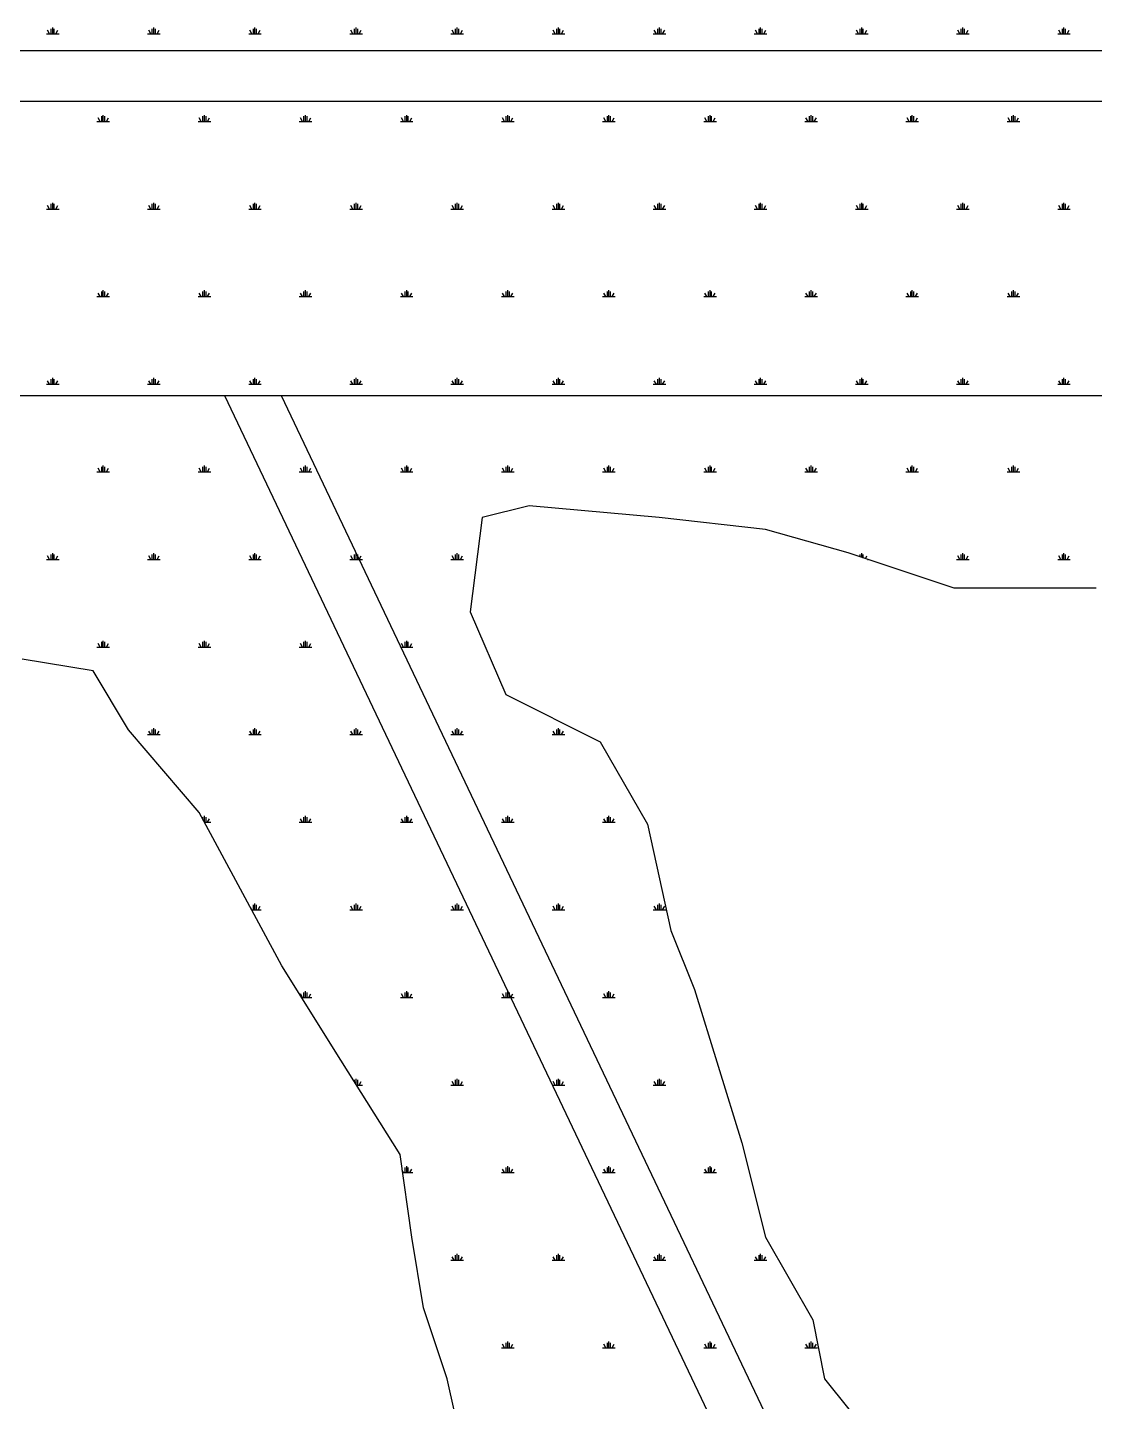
# Model space of a CAD drawing. Extents: x 0 to 23.8, y 0 to 31.4.
# Drawn here: x 13.137 to 15.775, y 18.709 to 22.105 of the extents above; entities that cross this region are included whole.
import ezdxf

# ---------------------------------------------------------------- set-up
doc = ezdxf.new("R2010")
doc.units = 0
doc.header["$LTSCALE"] = 0.39999
doc.header["$MEASUREMENT"] = 0
doc.layers.get('0').update_dxf_attribs({"linetype": 'CONTINUOUS'})
doc.layers.add('STRCTR', color=7, linetype='CONTINUOUS')

# ---------------------------------------------------------------- blocks, each defined once
blk = doc.blocks.new('*X0')
at = {"color": 0, "linetype": 'CONTINUOUS'}
for p, q in [((11.375, 21.4341), (11.4062, 21.4341)), ((11.3828, 21.4341), (11.3778, 21.4428)), ((11.3867, 21.4341), (11.3867, 21.4466)), ((11.3906, 21.4341), (11.3906, 21.4498)), ((11.3945, 21.4341), (11.3945, 21.4466)), ((11.3984, 21.4341), (11.4034, 21.4428)), ((11.625, 21.4341), (11.6562, 21.4341)), ((11.6328, 21.4341), (11.6278, 21.4428)), ((11.6367, 21.4341), (11.6367, 21.4466)), ((11.6406, 21.4341), (11.6406, 21.4498)), ((11.6445, 21.4341), (11.6445, 21.4466)), ((11.6484, 21.4341), (11.6534, 21.4428)), ((11.875, 21.4341), (11.9062, 21.4341)), ((11.8828, 21.4341), (11.8778, 21.4428)), ((11.8867, 21.4341), (11.8867, 21.4466)), ((11.8906, 21.4341), (11.8906, 21.4498)), ((11.8945, 21.4341), (11.8945, 21.4466)), ((11.8984, 21.4341), (11.9034, 21.4428)), ((12.125, 21.4341), (12.1562, 21.4341)), ((12.1328, 21.4341), (12.1278, 21.4428)), ((12.1367, 21.4341), (12.1367, 21.4466)), ((12.1406, 21.4341), (12.1406, 21.4498)), ((12.1445, 21.4341), (12.1445, 21.4466)), ((12.1484, 21.4341), (12.1534, 21.4428)), ((12.375, 21.4341), (12.4062, 21.4341)), ((12.3828, 21.4341), (12.3778, 21.4428)), ((12.3867, 21.4341), (12.3867, 21.4466)), ((12.3906, 21.4341), (12.3906, 21.4498)), ((12.3945, 21.4341), (12.3945, 21.4466)), ((12.3984, 21.4341), (12.4034, 21.4428)), ((12.625, 21.4341), (12.6562, 21.4341)), ((12.6328, 21.4341), (12.6278, 21.4428)), ((12.6367, 21.4341), (12.6367, 21.4466)), ((12.6406, 21.4341), (12.6406, 21.4498)), ((12.6445, 21.4341), (12.6445, 21.4466)), ((12.6484, 21.4341), (12.6534, 21.4428)), ((12.875, 21.4341), (12.9062, 21.4341)), ((12.8828, 21.4341), (12.8778, 21.4428)), ((12.8867, 21.4341), (12.8867, 21.4466)), ((12.8906, 21.4341), (12.8906, 21.4498)), ((12.8945, 21.4341), (12.8945, 21.4466)), ((12.8984, 21.4341), (12.9034, 21.4428)), ((13.125, 21.4341), (13.1562, 21.4341)), ((13.1328, 21.4341), (13.1278, 21.4428)), ((13.1367, 21.4341), (13.1367, 21.4466)), ((13.1406, 21.4341), (13.1406, 21.4498)), ((13.1445, 21.4341), (13.1445, 21.4466)), ((13.1484, 21.4341), (13.1534, 21.4428)), ((13.375, 21.4341), (13.4062, 21.4341)), ((13.3828, 21.4341), (13.3778, 21.4428)), ((13.3867, 21.4341), (13.3867, 21.4466)), ((13.3906, 21.4341), (13.3906, 21.4498)), ((13.3945, 21.4341), (13.3945, 21.4466)), ((13.3984, 21.4341), (13.4034, 21.4428)), ((13.625, 21.4341), (13.6562, 21.4341)), ((13.6328, 21.4341), (13.6278, 21.4428)), ((13.6367, 21.4341), (13.6367, 21.4466)), ((13.6406, 21.4341), (13.6406, 21.4498)), ((13.6445, 21.4341), (13.6445, 21.4466)), ((13.6484, 21.4341), (13.6534, 21.4428)), ((11.2578, 21.2176), (11.2528, 21.2263)), ((11.2617, 21.2176), (11.2617, 21.2301)), ((11.2656, 21.2176), (11.2656, 21.2332)), ((11.2695, 21.2176), (11.2695, 21.2301)), ((11.2734, 21.2176), (11.2784, 21.2263)), ((11.5078, 21.2176), (11.5028, 21.2263)), ((11.5117, 21.2176), (11.5117, 21.2301)), ((11.5156, 21.2176), (11.5156, 21.2332)), ((11.5195, 21.2176), (11.5195, 21.2301)), ((11.5234, 21.2176), (11.5284, 21.2263)), ((11.7578, 21.2176), (11.7528, 21.2263)), ((11.7617, 21.2176), (11.7617, 21.2301)), ((11.7656, 21.2176), (11.7656, 21.2332)), ((11.7695, 21.2176), (11.7695, 21.2301)), ((11.7734, 21.2176), (11.7784, 21.2263)), ((12.0078, 21.2176), (12.0028, 21.2263)), ((12.0117, 21.2176), (12.0117, 21.2301)), ((12.0156, 21.2176), (12.0156, 21.2332)), ((12.0195, 21.2176), (12.0195, 21.2301)), ((12.0234, 21.2176), (12.0284, 21.2263)), ((12.2578, 21.2176), (12.2528, 21.2263)), ((12.2617, 21.2176), (12.2617, 21.2301)), ((12.2656, 21.2176), (12.2656, 21.2332)), ((12.2695, 21.2176), (12.2695, 21.2301)), ((12.2734, 21.2176), (12.2784, 21.2263)), ((13.2617, 21.2237), (13.2617, 21.2301)), ((13.2656, 21.2224), (13.2656, 21.2332)), ((13.2695, 21.2211), (13.2695, 21.2301)), ((13.2745, 21.2194), (13.2784, 21.2263)), ((13.5078, 21.2176), (13.5028, 21.2263)), ((13.5117, 21.2176), (13.5117, 21.2301)), ((13.5156, 21.2176), (13.5156, 21.2332)), ((13.5195, 21.2176), (13.5195, 21.2301)), ((13.5234, 21.2176), (13.5284, 21.2263)), ((13.7578, 21.2176), (13.7528, 21.2263)), ((13.7617, 21.2176), (13.7617, 21.2301)), ((13.7656, 21.2176), (13.7656, 21.2332)), ((13.7695, 21.2176), (13.7695, 21.2301)), ((13.7734, 21.2176), (13.7784, 21.2263)), ((11.25, 21.2176), (11.2812, 21.2176)), ((11.5, 21.2176), (11.5312, 21.2176)), ((11.75, 21.2176), (11.7812, 21.2176)), ((12, 21.2176), (12.0312, 21.2176)), ((12.25, 21.2176), (12.2812, 21.2176)), ((13.2799, 21.2176), (13.2812, 21.2176)), ((13.5, 21.2176), (13.5312, 21.2176)), ((13.75, 21.2176), (13.7812, 21.2176)), ((11.375, 21.0011), (11.4062, 21.0011)), ((11.3828, 21.0011), (11.3778, 21.0098)), ((11.3867, 21.0011), (11.3867, 21.0136)), ((11.3906, 21.0011), (11.3906, 21.0167)), ((11.3945, 21.0011), (11.3945, 21.0136)), ((11.3984, 21.0011), (11.4034, 21.0098)), ((11.625, 21.0011), (11.6562, 21.0011)), ((11.6328, 21.0011), (11.6278, 21.0098)), ((11.6367, 21.0011), (11.6367, 21.0136)), ((11.6406, 21.0011), (11.6406, 21.0167)), ((11.6445, 21.0011), (11.6445, 21.0136)), ((11.6484, 21.0011), (11.6534, 21.0098)), ((11.875, 21.0011), (11.9062, 21.0011)), ((11.8828, 21.0011), (11.8778, 21.0098)), ((11.8867, 21.0011), (11.8867, 21.0136)), ((11.8906, 21.0011), (11.8906, 21.0167)), ((11.8945, 21.0011), (11.8945, 21.0136)), ((11.8984, 21.0011), (11.9034, 21.0098)), ((12.125, 21.0011), (12.1562, 21.0011)), ((12.1328, 21.0011), (12.1278, 21.0098)), ((12.1367, 21.0011), (12.1367, 21.0136)), ((12.1406, 21.0011), (12.1406, 21.0167)), ((12.1445, 21.0011), (12.1445, 21.0136)), ((12.1484, 21.0011), (12.1534, 21.0098)), ((11.5, 20.7846), (11.5312, 20.7846)), ((11.5078, 20.7846), (11.5028, 20.7933)), ((11.5117, 20.7846), (11.5117, 20.7971)), ((11.5156, 20.7846), (11.5156, 20.8002)), ((11.5195, 20.7846), (11.5195, 20.7971)), ((11.5234, 20.7846), (11.5284, 20.7933)), ((11.75, 20.7846), (11.7812, 20.7846)), ((11.7578, 20.7846), (11.7528, 20.7933)), ((11.7617, 20.7846), (11.7617, 20.7971)), ((11.7656, 20.7846), (11.7656, 20.8002)), ((11.7695, 20.7846), (11.7695, 20.7971)), ((11.7734, 20.7846), (11.7784, 20.7933)), ((12, 20.7846), (12.0312, 20.7846)), ((12.0078, 20.7846), (12.0028, 20.7933)), ((12.0117, 20.7846), (12.0117, 20.7971)), ((12.0156, 20.7846), (12.0156, 20.8002)), ((12.0195, 20.7846), (12.0195, 20.7971)), ((12.0234, 20.7846), (12.0284, 20.7933)), ((12.25, 20.7846), (12.2812, 20.7846)), ((12.2578, 20.7846), (12.2528, 20.7933)), ((12.2617, 20.7846), (12.2617, 20.7971)), ((12.2656, 20.7846), (12.2656, 20.8002)), ((12.2695, 20.7846), (12.2695, 20.7971)), ((12.2734, 20.7846), (12.2784, 20.7933)), ((12.5, 20.7846), (12.5312, 20.7846)), ((12.5078, 20.7846), (12.5028, 20.7933)), ((12.5117, 20.7846), (12.5117, 20.7971)), ((12.5156, 20.7846), (12.5156, 20.8002)), ((12.5195, 20.7846), (12.5195, 20.7971)), ((12.5234, 20.7846), (12.5284, 20.7933)), ((11.6367, 20.5758), (11.6367, 20.5806)), ((11.6406, 20.5686), (11.6406, 20.5837)), ((11.6445, 20.5681), (11.6445, 20.5806)), ((11.8867, 20.5681), (11.8867, 20.5806)), ((11.8906, 20.5681), (11.8906, 20.5837)), ((11.8945, 20.5681), (11.8945, 20.5806)), ((12.1367, 20.5681), (12.1367, 20.5806)), ((12.1406, 20.5681), (12.1406, 20.5837)), ((12.1445, 20.5681), (12.1445, 20.5806)), ((12.3867, 20.5681), (12.3867, 20.5806)), ((12.3906, 20.5681), (12.3906, 20.5837)), ((12.3945, 20.5681), (12.3945, 20.5806)), ((12.6367, 20.5681), (12.6367, 20.5806)), ((12.6406, 20.5681), (12.6406, 20.5837)), ((12.6445, 20.5681), (12.6445, 20.5806)), ((11.6409, 20.5681), (11.6562, 20.5681)), ((11.6484, 20.5681), (11.6534, 20.5768)), ((11.875, 20.5681), (11.9062, 20.5681)), ((11.8828, 20.5681), (11.8778, 20.5768)), ((11.8984, 20.5681), (11.9034, 20.5768)), ((12.125, 20.5681), (12.1562, 20.5681)), ((12.1328, 20.5681), (12.1278, 20.5768)), ((12.1484, 20.5681), (12.1534, 20.5768)), ((12.375, 20.5681), (12.4062, 20.5681)), ((12.3828, 20.5681), (12.3778, 20.5768)), ((12.3984, 20.5681), (12.4034, 20.5768)), ((12.625, 20.5681), (12.6562, 20.5681)), ((12.6328, 20.5681), (12.6278, 20.5768)), ((12.6484, 20.5681), (12.6534, 20.5768)), ((11.7578, 20.3516), (11.7545, 20.3573)), ((11.7576, 20.3516), (11.7812, 20.3516)), ((11.7617, 20.3516), (11.7617, 20.3641)), ((11.7656, 20.3516), (11.7656, 20.3672)), ((11.7695, 20.3516), (11.7695, 20.3641)), ((11.7734, 20.3516), (11.7784, 20.3603)), ((12, 20.3516), (12.0312, 20.3516)), ((12.0078, 20.3516), (12.0028, 20.3603)), ((12.0117, 20.3516), (12.0117, 20.3641)), ((12.0156, 20.3516), (12.0156, 20.3672)), ((12.0195, 20.3516), (12.0195, 20.3641)), ((12.0234, 20.3516), (12.0284, 20.3603)), ((12.25, 20.3516), (12.2812, 20.3516)), ((12.2578, 20.3516), (12.2528, 20.3603)), ((12.2617, 20.3516), (12.2617, 20.3641)), ((12.2656, 20.3516), (12.2656, 20.3672)), ((12.2695, 20.3516), (12.2695, 20.3641)), ((12.2734, 20.3516), (12.2784, 20.3603)), ((12.5, 20.3516), (12.5312, 20.3516)), ((12.5078, 20.3516), (12.5028, 20.3603)), ((12.5117, 20.3516), (12.5117, 20.3641)), ((12.5156, 20.3516), (12.5156, 20.3672)), ((12.5195, 20.3516), (12.5195, 20.3641)), ((12.5234, 20.3516), (12.5284, 20.3603)), ((12.75, 20.3516), (12.7812, 20.3516)), ((12.7578, 20.3516), (12.7528, 20.3603)), ((12.7617, 20.3516), (12.7617, 20.3641)), ((12.7656, 20.3516), (12.7656, 20.3672)), ((12.7695, 20.3516), (12.7695, 20.3641)), ((12.7734, 20.3516), (12.7784, 20.3603)), ((11.8828, 20.1351), (11.8778, 20.1438)), ((11.8867, 20.1351), (11.8867, 20.1476)), ((11.8906, 20.1351), (11.8906, 20.1507)), ((11.8945, 20.1351), (11.8945, 20.1476)), ((11.8984, 20.1351), (11.9034, 20.1438)), ((12.1328, 20.1351), (12.1278, 20.1438)), ((12.1367, 20.1351), (12.1367, 20.1476)), ((12.1406, 20.1351), (12.1406, 20.1507)), ((12.1445, 20.1351), (12.1445, 20.1476)), ((12.1484, 20.1351), (12.1534, 20.1438)), ((12.3828, 20.1351), (12.3778, 20.1438)), ((12.3867, 20.1351), (12.3867, 20.1476)), ((12.3906, 20.1351), (12.3906, 20.1507)), ((12.3945, 20.1351), (12.3945, 20.1476)), ((12.3984, 20.1351), (12.4034, 20.1438)), ((12.6328, 20.1351), (12.6278, 20.1438)), ((12.6367, 20.1351), (12.6367, 20.1476)), ((12.6406, 20.1351), (12.6406, 20.1507)), ((12.6445, 20.1351), (12.6445, 20.1476)), ((12.6484, 20.1351), (12.6534, 20.1438)), ((11.8811, 20.1351), (11.9062, 20.1351)), ((12.125, 20.1351), (12.1562, 20.1351)), ((12.375, 20.1351), (12.4062, 20.1351)), ((12.625, 20.1351), (12.6562, 20.1351)), ((12.0156, 19.9201), (12.0156, 19.9342)), ((12.2656, 19.9186), (12.2656, 19.9342)), ((12.5156, 19.9186), (12.5156, 19.9342)), ((12.7656, 19.9186), (12.7656, 19.9342)), ((12.0117, 19.9263), (12.0117, 19.9311)), ((12.0165, 19.9186), (12.0312, 19.9186)), ((12.0195, 19.9186), (12.0195, 19.9311)), ((12.0234, 19.9186), (12.0284, 19.9272)), ((12.25, 19.9186), (12.2812, 19.9186)), ((12.2578, 19.9186), (12.2528, 19.9272)), ((12.2617, 19.9186), (12.2617, 19.9311)), ((12.2695, 19.9186), (12.2695, 19.9311)), ((12.2734, 19.9186), (12.2784, 19.9272)), ((12.5, 19.9186), (12.5312, 19.9186)), ((12.5078, 19.9186), (12.5028, 19.9272)), ((12.5117, 19.9186), (12.5117, 19.9311)), ((12.5195, 19.9186), (12.5195, 19.9311)), ((12.5234, 19.9186), (12.5284, 19.9272)), ((12.75, 19.9186), (12.7812, 19.9186)), ((12.7578, 19.9186), (12.7528, 19.9272)), ((12.7617, 19.9186), (12.7617, 19.9311)), ((12.7695, 19.9186), (12.7695, 19.9311)), ((12.7734, 19.9186), (12.7784, 19.9272)), ((12.1328, 19.7021), (12.1297, 19.7075)), ((12.1305, 19.7021), (12.1562, 19.7021)), ((12.1367, 19.7021), (12.1367, 19.7146)), ((12.1406, 19.7021), (12.1406, 19.7177)), ((12.1445, 19.7021), (12.1445, 19.7146)), ((12.1484, 19.7021), (12.1534, 19.7107)), ((12.375, 19.7021), (12.4062, 19.7021)), ((12.3828, 19.7021), (12.3778, 19.7107)), ((12.3867, 19.7021), (12.3867, 19.7146)), ((12.3906, 19.7021), (12.3906, 19.7177)), ((12.3945, 19.7021), (12.3945, 19.7146)), ((12.3984, 19.7021), (12.4034, 19.7107)), ((12.625, 19.7021), (12.6562, 19.7021)), ((12.6328, 19.7021), (12.6278, 19.7107)), ((12.6367, 19.7021), (12.6367, 19.7146)), ((12.6406, 19.7021), (12.6406, 19.7177)), ((12.6445, 19.7021), (12.6445, 19.7146)), ((12.6484, 19.7021), (12.6534, 19.7107)), ((12.875, 19.7021), (12.9062, 19.7021)), ((12.8828, 19.7021), (12.8778, 19.7107)), ((12.8867, 19.7021), (12.8867, 19.7146)), ((12.8906, 19.7021), (12.8906, 19.7177)), ((12.8945, 19.7021), (12.8945, 19.7146)), ((12.8984, 19.7021), (12.9034, 19.7107)), ((12.2578, 19.4856), (12.2528, 19.4942)), ((12.2617, 19.4856), (12.2617, 19.4981)), ((12.2656, 19.4856), (12.2656, 19.5012)), ((12.2695, 19.4856), (12.2695, 19.4981)), ((12.2734, 19.4856), (12.2784, 19.4942)), ((12.5078, 19.4856), (12.5028, 19.4942)), ((12.5117, 19.4856), (12.5117, 19.4981)), ((12.5156, 19.4856), (12.5156, 19.5012)), ((12.5195, 19.4856), (12.5195, 19.4981)), ((12.5234, 19.4856), (12.5284, 19.4942)), ((12.7578, 19.4856), (12.7528, 19.4942)), ((12.7617, 19.4856), (12.7617, 19.4981)), ((12.7656, 19.4856), (12.7656, 19.5012)), ((12.7695, 19.4856), (12.7695, 19.4981)), ((12.7734, 19.4856), (12.7784, 19.4942)), ((13.0078, 19.4856), (13.0028, 19.4942)), ((13.0117, 19.4856), (13.0117, 19.4981)), ((13.0156, 19.4856), (13.0156, 19.5012)), ((13.0195, 19.4856), (13.0195, 19.4981)), ((13.0234, 19.4856), (13.0284, 19.4942)), ((12.25, 19.4856), (12.2812, 19.4856)), ((12.5, 19.4856), (12.5312, 19.4856)), ((12.75, 19.4856), (12.7812, 19.4856)), ((13, 19.4856), (13.0312, 19.4856)), ((12.375, 19.2691), (12.4062, 19.2691)), ((12.3828, 19.2691), (12.3778, 19.2777)), ((12.3867, 19.2691), (12.3867, 19.2816)), ((12.3906, 19.2691), (12.3906, 19.2847)), ((12.3945, 19.2691), (12.3945, 19.2816)), ((12.3984, 19.2691), (12.4034, 19.2777)), ((12.625, 19.2691), (12.6562, 19.2691)), ((12.6328, 19.2691), (12.6278, 19.2777)), ((12.6367, 19.2691), (12.6367, 19.2816)), ((12.6406, 19.2691), (12.6406, 19.2847)), ((12.6445, 19.2691), (12.6445, 19.2816)), ((12.6484, 19.2691), (12.6534, 19.2777)), ((12.875, 19.2691), (12.9062, 19.2691)), ((12.8828, 19.2691), (12.8778, 19.2777)), ((12.8867, 19.2691), (12.8867, 19.2816)), ((12.8906, 19.2691), (12.8906, 19.2847)), ((12.8945, 19.2691), (12.8945, 19.2816)), ((12.8984, 19.2691), (12.9034, 19.2777)), ((13.125, 19.2691), (13.1562, 19.2691)), ((13.1328, 19.2691), (13.1278, 19.2777)), ((13.1367, 19.2691), (13.1367, 19.2816)), ((13.1406, 19.2691), (13.1406, 19.2847)), ((13.1445, 19.2691), (13.1445, 19.2816)), ((13.1484, 19.2691), (13.1534, 19.2777))]:
    blk.add_line(p, q, dxfattribs=at)
blk = doc.blocks.new('*X1')
at = {"color": 0, "linetype": 'CONTINUOUS'}
for p, q in [((11.25, 22.5167), (11.2812, 22.5167)), ((11.2578, 22.5167), (11.2528, 22.5253)), ((11.2617, 22.5167), (11.2617, 22.5292)), ((11.2656, 22.5167), (11.2656, 22.5323)), ((11.2695, 22.5167), (11.2695, 22.5292)), ((11.2734, 22.5167), (11.2784, 22.5253)), ((11.5, 22.5167), (11.5312, 22.5167)), ((11.5078, 22.5167), (11.5028, 22.5253)), ((11.5117, 22.5167), (11.5117, 22.5292)), ((11.5156, 22.5167), (11.5156, 22.5323)), ((11.5195, 22.5167), (11.5195, 22.5292)), ((11.5234, 22.5167), (11.5284, 22.5253)), ((11.75, 22.5167), (11.7812, 22.5167)), ((11.7578, 22.5167), (11.7528, 22.5253)), ((11.7617, 22.5167), (11.7617, 22.5292)), ((11.7656, 22.5167), (11.7656, 22.5323)), ((11.7695, 22.5167), (11.7695, 22.5292)), ((11.7734, 22.5167), (11.7784, 22.5253)), ((12, 22.5167), (12.0312, 22.5167)), ((12.0078, 22.5167), (12.0028, 22.5253)), ((12.0117, 22.5167), (12.0117, 22.5292)), ((12.0156, 22.5167), (12.0156, 22.5323)), ((12.0195, 22.5167), (12.0195, 22.5292)), ((12.0234, 22.5167), (12.0284, 22.5253)), ((12.25, 22.5167), (12.2812, 22.5167)), ((12.2578, 22.5167), (12.2528, 22.5253)), ((12.2617, 22.5167), (12.2617, 22.5292)), ((12.2656, 22.5167), (12.2656, 22.5323)), ((12.2695, 22.5167), (12.2695, 22.5292)), ((12.2734, 22.5167), (12.2784, 22.5253)), ((12.5, 22.5167), (12.5312, 22.5167)), ((12.5078, 22.5167), (12.5028, 22.5253)), ((12.5117, 22.5167), (12.5117, 22.5292)), ((12.5156, 22.5167), (12.5156, 22.5323)), ((12.5195, 22.5167), (12.5195, 22.5292)), ((12.5234, 22.5167), (12.5284, 22.5253)), ((12.75, 22.5167), (12.7812, 22.5167)), ((12.7578, 22.5167), (12.7528, 22.5253)), ((12.7617, 22.5167), (12.7617, 22.5292)), ((12.7656, 22.5167), (12.7656, 22.5323)), ((12.7695, 22.5167), (12.7695, 22.5292)), ((12.7734, 22.5167), (12.7784, 22.5253)), ((13, 22.5167), (13.0312, 22.5167)), ((13.0078, 22.5167), (13.0028, 22.5253)), ((13.0117, 22.5167), (13.0117, 22.5292)), ((13.0156, 22.5167), (13.0156, 22.5323)), ((13.0195, 22.5167), (13.0195, 22.5292)), ((13.0234, 22.5167), (13.0284, 22.5253)), ((13.25, 22.5167), (13.2812, 22.5167)), ((13.2578, 22.5167), (13.2528, 22.5253)), ((13.2617, 22.5167), (13.2617, 22.5292)), ((13.2656, 22.5167), (13.2656, 22.5323)), ((13.2695, 22.5167), (13.2695, 22.5292)), ((13.2734, 22.5167), (13.2784, 22.5253)), ((13.5, 22.5167), (13.5312, 22.5167)), ((13.5078, 22.5167), (13.5028, 22.5253)), ((13.5117, 22.5167), (13.5117, 22.5292)), ((13.5156, 22.5167), (13.5156, 22.5323)), ((13.5195, 22.5167), (13.5195, 22.5292)), ((13.5234, 22.5167), (13.5284, 22.5253)), ((13.75, 22.5167), (13.7812, 22.5167)), ((13.7578, 22.5167), (13.7528, 22.5253)), ((13.7617, 22.5167), (13.7617, 22.5292)), ((13.7656, 22.5167), (13.7656, 22.5323)), ((13.7695, 22.5167), (13.7695, 22.5292)), ((13.7734, 22.5167), (13.7784, 22.5253)), ((11.3867, 22.3002), (11.3867, 22.3127)), ((11.3906, 22.3002), (11.3906, 22.3158)), ((11.3945, 22.3002), (11.3945, 22.3127)), ((11.6367, 22.3002), (11.6367, 22.3127)), ((11.6406, 22.3002), (11.6406, 22.3158)), ((11.6445, 22.3002), (11.6445, 22.3127)), ((11.8867, 22.3002), (11.8867, 22.3127)), ((11.8906, 22.3002), (11.8906, 22.3158)), ((11.8945, 22.3002), (11.8945, 22.3127)), ((12.1367, 22.3002), (12.1367, 22.3127)), ((12.1406, 22.3002), (12.1406, 22.3158)), ((12.1445, 22.3002), (12.1445, 22.3127)), ((12.3867, 22.3002), (12.3867, 22.3127)), ((12.3906, 22.3002), (12.3906, 22.3158)), ((12.3945, 22.3002), (12.3945, 22.3127)), ((12.6367, 22.3002), (12.6367, 22.3127)), ((12.6406, 22.3002), (12.6406, 22.3158)), ((12.6445, 22.3002), (12.6445, 22.3127)), ((12.8867, 22.3002), (12.8867, 22.3127)), ((12.8906, 22.3002), (12.8906, 22.3158)), ((12.8945, 22.3002), (12.8945, 22.3127)), ((13.1367, 22.3002), (13.1367, 22.3127)), ((13.1406, 22.3002), (13.1406, 22.3158)), ((13.1445, 22.3002), (13.1445, 22.3127)), ((13.3867, 22.3002), (13.3867, 22.3127)), ((13.3906, 22.3002), (13.3906, 22.3158)), ((13.3945, 22.3002), (13.3945, 22.3127)), ((13.6367, 22.3002), (13.6367, 22.3127)), ((13.6406, 22.3002), (13.6406, 22.3158)), ((13.6445, 22.3002), (13.6445, 22.3127)), ((11.375, 22.3002), (11.4062, 22.3002)), ((11.3828, 22.3002), (11.3778, 22.3088)), ((11.3984, 22.3002), (11.4034, 22.3088)), ((11.625, 22.3002), (11.6562, 22.3002)), ((11.6328, 22.3002), (11.6278, 22.3088)), ((11.6484, 22.3002), (11.6534, 22.3088)), ((11.875, 22.3002), (11.9062, 22.3002)), ((11.8828, 22.3002), (11.8778, 22.3088)), ((11.8984, 22.3002), (11.9034, 22.3088)), ((12.125, 22.3002), (12.1562, 22.3002)), ((12.1328, 22.3002), (12.1278, 22.3088)), ((12.1484, 22.3002), (12.1534, 22.3088)), ((12.375, 22.3002), (12.4062, 22.3002)), ((12.3828, 22.3002), (12.3778, 22.3088)), ((12.3984, 22.3002), (12.4034, 22.3088)), ((12.625, 22.3002), (12.6562, 22.3002)), ((12.6328, 22.3002), (12.6278, 22.3088)), ((12.6484, 22.3002), (12.6534, 22.3088)), ((12.875, 22.3002), (12.9062, 22.3002)), ((12.8828, 22.3002), (12.8778, 22.3088)), ((12.8984, 22.3002), (12.9034, 22.3088)), ((13.125, 22.3002), (13.1562, 22.3002)), ((13.1328, 22.3002), (13.1278, 22.3088)), ((13.1484, 22.3002), (13.1534, 22.3088)), ((13.375, 22.3002), (13.4062, 22.3002)), ((13.3828, 22.3002), (13.3778, 22.3088)), ((13.3984, 22.3002), (13.4034, 22.3088)), ((13.625, 22.3002), (13.6562, 22.3002)), ((13.6328, 22.3002), (13.6278, 22.3088)), ((13.6484, 22.3002), (13.6534, 22.3088)), ((11.25, 22.0836), (11.2812, 22.0836)), ((11.2578, 22.0836), (11.2528, 22.0923)), ((11.2617, 22.0836), (11.2617, 22.0961)), ((11.2656, 22.0836), (11.2656, 22.0993)), ((11.2695, 22.0836), (11.2695, 22.0961)), ((11.2734, 22.0836), (11.2784, 22.0923)), ((11.5, 22.0836), (11.5312, 22.0836)), ((11.5078, 22.0836), (11.5028, 22.0923)), ((11.5117, 22.0836), (11.5117, 22.0961)), ((11.5156, 22.0836), (11.5156, 22.0993)), ((11.5195, 22.0836), (11.5195, 22.0961)), ((11.5234, 22.0836), (11.5284, 22.0923)), ((11.75, 22.0836), (11.7812, 22.0836)), ((11.7578, 22.0836), (11.7528, 22.0923)), ((11.7617, 22.0836), (11.7617, 22.0961)), ((11.7656, 22.0836), (11.7656, 22.0993)), ((11.7695, 22.0836), (11.7695, 22.0961)), ((11.7734, 22.0836), (11.7784, 22.0923)), ((12, 22.0836), (12.0312, 22.0836)), ((12.0078, 22.0836), (12.0028, 22.0923)), ((12.0117, 22.0836), (12.0117, 22.0961)), ((12.0156, 22.0836), (12.0156, 22.0993)), ((12.0195, 22.0836), (12.0195, 22.0961)), ((12.0234, 22.0836), (12.0284, 22.0923)), ((12.25, 22.0836), (12.2812, 22.0836)), ((12.2578, 22.0836), (12.2528, 22.0923)), ((12.2617, 22.0836), (12.2617, 22.0961)), ((12.2656, 22.0836), (12.2656, 22.0993)), ((12.2695, 22.0836), (12.2695, 22.0961)), ((12.2734, 22.0836), (12.2784, 22.0923)), ((12.5, 22.0836), (12.5312, 22.0836)), ((12.5078, 22.0836), (12.5028, 22.0923)), ((12.5117, 22.0836), (12.5117, 22.0961)), ((12.5156, 22.0836), (12.5156, 22.0993)), ((12.5195, 22.0836), (12.5195, 22.0961)), ((12.5234, 22.0836), (12.5284, 22.0923)), ((12.75, 22.0836), (12.7812, 22.0836)), ((12.7578, 22.0836), (12.7528, 22.0923)), ((12.7617, 22.0836), (12.7617, 22.0961)), ((12.7656, 22.0836), (12.7656, 22.0993)), ((12.7695, 22.0836), (12.7695, 22.0961)), ((12.7734, 22.0836), (12.7784, 22.0923)), ((13, 22.0836), (13.0312, 22.0836)), ((13.0078, 22.0836), (13.0028, 22.0923)), ((13.0117, 22.0836), (13.0117, 22.0961)), ((13.0156, 22.0836), (13.0156, 22.0993)), ((13.0195, 22.0836), (13.0195, 22.0961)), ((13.0234, 22.0836), (13.0284, 22.0923)), ((13.25, 22.0836), (13.2812, 22.0836)), ((13.2578, 22.0836), (13.2528, 22.0923)), ((13.2617, 22.0836), (13.2617, 22.0961)), ((13.2656, 22.0836), (13.2656, 22.0993)), ((13.2695, 22.0836), (13.2695, 22.0961)), ((13.2734, 22.0836), (13.2784, 22.0923)), ((13.5, 22.0836), (13.5312, 22.0836)), ((13.5078, 22.0836), (13.5028, 22.0923)), ((13.5117, 22.0836), (13.5117, 22.0961)), ((13.5156, 22.0836), (13.5156, 22.0993)), ((13.5195, 22.0836), (13.5195, 22.0961)), ((13.5234, 22.0836), (13.5284, 22.0923)), ((13.75, 22.0836), (13.7812, 22.0836)), ((13.7578, 22.0836), (13.7528, 22.0923)), ((13.7617, 22.0836), (13.7617, 22.0961)), ((13.7656, 22.0836), (13.7656, 22.0993)), ((13.7695, 22.0836), (13.7695, 22.0961)), ((13.7734, 22.0836), (13.7784, 22.0923)), ((11.3828, 21.8671), (11.3778, 21.8758)), ((11.3867, 21.8671), (11.3867, 21.8796)), ((11.3906, 21.8671), (11.3906, 21.8828)), ((11.3945, 21.8671), (11.3945, 21.8796)), ((11.3984, 21.8671), (11.4034, 21.8758)), ((11.6328, 21.8671), (11.6278, 21.8758)), ((11.6367, 21.8671), (11.6367, 21.8796)), ((11.6406, 21.8671), (11.6406, 21.8828)), ((11.6445, 21.8671), (11.6445, 21.8796)), ((11.6484, 21.8671), (11.6534, 21.8758)), ((11.8828, 21.8671), (11.8778, 21.8758)), ((11.8867, 21.8671), (11.8867, 21.8796)), ((11.8906, 21.8671), (11.8906, 21.8828)), ((11.8945, 21.8671), (11.8945, 21.8796)), ((11.8984, 21.8671), (11.9034, 21.8758)), ((12.1328, 21.8671), (12.1278, 21.8758)), ((12.1367, 21.8671), (12.1367, 21.8796)), ((12.1406, 21.8671), (12.1406, 21.8828)), ((12.1445, 21.8671), (12.1445, 21.8796)), ((12.1484, 21.8671), (12.1534, 21.8758)), ((12.3828, 21.8671), (12.3778, 21.8758)), ((12.3867, 21.8671), (12.3867, 21.8796)), ((12.3906, 21.8671), (12.3906, 21.8828)), ((12.3945, 21.8671), (12.3945, 21.8796)), ((12.3984, 21.8671), (12.4034, 21.8758)), ((12.6328, 21.8671), (12.6278, 21.8758)), ((12.6367, 21.8671), (12.6367, 21.8796)), ((12.6406, 21.8671), (12.6406, 21.8828)), ((12.6445, 21.8671), (12.6445, 21.8796)), ((12.6484, 21.8671), (12.6534, 21.8758)), ((12.8828, 21.8671), (12.8778, 21.8758)), ((12.8867, 21.8671), (12.8867, 21.8796)), ((12.8906, 21.8671), (12.8906, 21.8828)), ((12.8945, 21.8671), (12.8945, 21.8796)), ((12.8984, 21.8671), (12.9034, 21.8758)), ((13.1328, 21.8671), (13.1278, 21.8758)), ((13.1367, 21.8671), (13.1367, 21.8796)), ((13.1406, 21.8671), (13.1406, 21.8828)), ((13.1445, 21.8671), (13.1445, 21.8796)), ((13.1484, 21.8671), (13.1534, 21.8758)), ((13.3828, 21.8671), (13.3778, 21.8758)), ((13.3867, 21.8671), (13.3867, 21.8796)), ((13.3906, 21.8671), (13.3906, 21.8828)), ((13.3945, 21.8671), (13.3945, 21.8796)), ((13.3984, 21.8671), (13.4034, 21.8758)), ((13.6328, 21.8671), (13.6278, 21.8758)), ((13.6367, 21.8671), (13.6367, 21.8796)), ((13.6406, 21.8671), (13.6406, 21.8828)), ((13.6445, 21.8671), (13.6445, 21.8796)), ((13.6484, 21.8671), (13.6534, 21.8758)), ((11.375, 21.8671), (11.4062, 21.8671)), ((11.625, 21.8671), (11.6562, 21.8671)), ((11.875, 21.8671), (11.9062, 21.8671)), ((12.125, 21.8671), (12.1562, 21.8671)), ((12.375, 21.8671), (12.4062, 21.8671)), ((12.625, 21.8671), (12.6562, 21.8671)), ((12.875, 21.8671), (12.9062, 21.8671)), ((13.125, 21.8671), (13.1562, 21.8671)), ((13.375, 21.8671), (13.4062, 21.8671)), ((13.625, 21.8671), (13.6562, 21.8671)), ((11.2656, 21.6506), (11.2656, 21.6663)), ((11.5156, 21.6506), (11.5156, 21.6663)), ((11.7656, 21.6506), (11.7656, 21.6663)), ((12.0156, 21.6506), (12.0156, 21.6663)), ((12.2656, 21.6506), (12.2656, 21.6663)), ((12.5156, 21.6506), (12.5156, 21.6663)), ((12.7656, 21.6506), (12.7656, 21.6663)), ((13.0156, 21.6506), (13.0156, 21.6663)), ((13.2656, 21.6506), (13.2656, 21.6663)), ((13.5156, 21.6506), (13.5156, 21.6663)), ((13.7656, 21.6506), (13.7656, 21.6663)), ((11.25, 21.6506), (11.2812, 21.6506)), ((11.2578, 21.6506), (11.2528, 21.6593)), ((11.2617, 21.6506), (11.2617, 21.6631)), ((11.2695, 21.6506), (11.2695, 21.6631)), ((11.2734, 21.6506), (11.2784, 21.6593)), ((11.5, 21.6506), (11.5312, 21.6506)), ((11.5078, 21.6506), (11.5028, 21.6593)), ((11.5117, 21.6506), (11.5117, 21.6631)), ((11.5195, 21.6506), (11.5195, 21.6631)), ((11.5234, 21.6506), (11.5284, 21.6593)), ((11.75, 21.6506), (11.7812, 21.6506)), ((11.7578, 21.6506), (11.7528, 21.6593)), ((11.7617, 21.6506), (11.7617, 21.6631)), ((11.7695, 21.6506), (11.7695, 21.6631)), ((11.7734, 21.6506), (11.7784, 21.6593)), ((12, 21.6506), (12.0312, 21.6506)), ((12.0078, 21.6506), (12.0028, 21.6593)), ((12.0117, 21.6506), (12.0117, 21.6631)), ((12.0195, 21.6506), (12.0195, 21.6631)), ((12.0234, 21.6506), (12.0284, 21.6593)), ((12.25, 21.6506), (12.2812, 21.6506)), ((12.2578, 21.6506), (12.2528, 21.6593)), ((12.2617, 21.6506), (12.2617, 21.6631)), ((12.2695, 21.6506), (12.2695, 21.6631)), ((12.2734, 21.6506), (12.2784, 21.6593)), ((12.5, 21.6506), (12.5312, 21.6506)), ((12.5078, 21.6506), (12.5028, 21.6593)), ((12.5117, 21.6506), (12.5117, 21.6631)), ((12.5195, 21.6506), (12.5195, 21.6631)), ((12.5234, 21.6506), (12.5284, 21.6593)), ((12.75, 21.6506), (12.7812, 21.6506)), ((12.7578, 21.6506), (12.7528, 21.6593)), ((12.7617, 21.6506), (12.7617, 21.6631)), ((12.7695, 21.6506), (12.7695, 21.6631)), ((12.7734, 21.6506), (12.7784, 21.6593)), ((13, 21.6506), (13.0312, 21.6506)), ((13.0078, 21.6506), (13.0028, 21.6593)), ((13.0117, 21.6506), (13.0117, 21.6631)), ((13.0195, 21.6506), (13.0195, 21.6631)), ((13.0234, 21.6506), (13.0284, 21.6593)), ((13.25, 21.6506), (13.2812, 21.6506)), ((13.2578, 21.6506), (13.2528, 21.6593)), ((13.2617, 21.6506), (13.2617, 21.6631)), ((13.2695, 21.6506), (13.2695, 21.6631)), ((13.2734, 21.6506), (13.2784, 21.6593)), ((13.5, 21.6506), (13.5312, 21.6506)), ((13.5078, 21.6506), (13.5028, 21.6593)), ((13.5117, 21.6506), (13.5117, 21.6631)), ((13.5195, 21.6506), (13.5195, 21.6631)), ((13.5234, 21.6506), (13.5284, 21.6593)), ((13.75, 21.6506), (13.7812, 21.6506)), ((13.7578, 21.6506), (13.7528, 21.6593)), ((13.7617, 21.6506), (13.7617, 21.6631)), ((13.7695, 21.6506), (13.7695, 21.6631)), ((13.7734, 21.6506), (13.7784, 21.6593))]:
    blk.add_line(p, q, dxfattribs=at)

msp = doc.modelspace()

# ---------------------------------------------------------------- linework, layer by layer
at = {"layer": 'STRCTR', "color": 4, "linetype": 'CONTINUOUS'}
for p, q in [((5.2714, 22.0485), (20.2713, 22.0485)), ((5.2714, 21.9235), (20.2713, 21.9235)), ((5.2714, 21.1958), (20.2713, 21.1958)), ((13.6242, 21.1958), (15.6011, 17.0385)), ((13.7643, 21.1958), (15.7412, 17.0385))]:
    msp.add_line(p, q, dxfattribs=at)
for points in [[(15.7788, 20.7193), (15.4285, 20.7193), (15.1659, 20.8067), (14.9615, 20.865), (14.6988, 20.8942), (14.3778, 20.9233), (14.261, 20.8942), (14.2318, 20.6609), (14.3194, 20.4569), (14.5529, 20.3402), (14.6696, 20.1362), (14.728, 19.8738), (14.7864, 19.728), (14.9032, 19.349), (14.9615, 19.1157), (15.0783, 18.9116), (15.1075, 18.7659), (15.2242, 18.6201)], [(13.0365, 17.2498), (13.27, 17.3081), (13.6203, 17.3664), (13.8538, 17.3664), (14.1749, 17.3081), (14.35, 17.3081), (14.5251, 17.3081), (14.6419, 17.4247), (14.7003, 17.5122), (14.7003, 17.658), (14.5835, 17.862), (14.4084, 18.037), (14.3208, 18.2411), (14.2332, 18.5035), (14.1749, 18.7659), (14.1165, 18.9408), (14.0873, 19.1157), (14.0581, 19.3198), (13.9122, 19.553), (13.7662, 19.7863), (13.5619, 20.1653), (13.3868, 20.3694), (13.2992, 20.5152), (13.1241, 20.5443)]]:
    msp.add_lwpolyline(points, dxfattribs=at)

# ---------------------------------------------------------------- block references
for name in ['*X1', '*X0']:
    msp.add_blockref(name, (1.934, -0.4269), dxfattribs=at)

doc.saveas('drawing.dxf')
